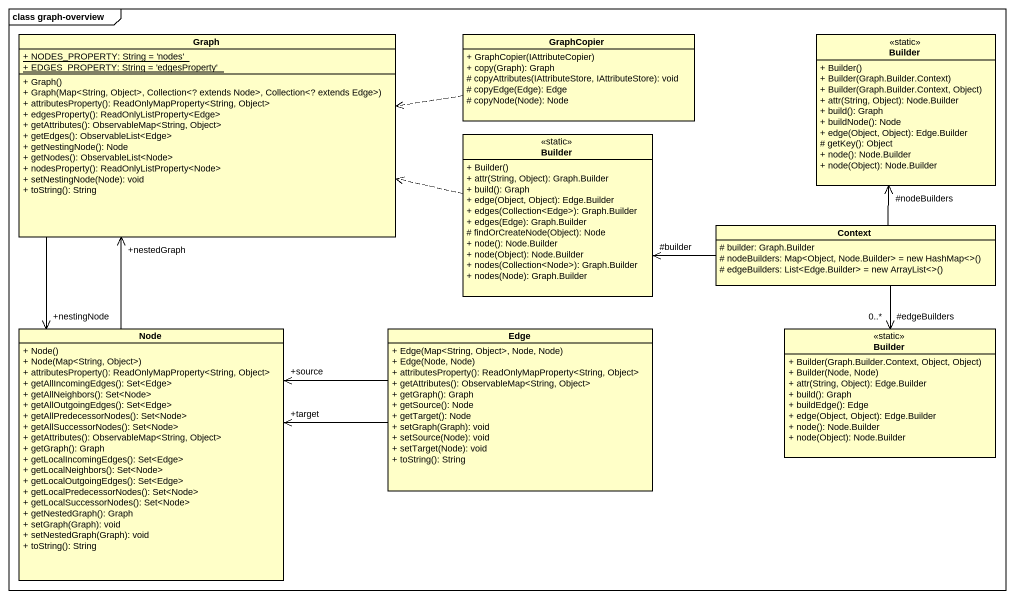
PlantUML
@startuml
mainframe class graph-overview
hide circle
hide empty members
skinparam classAttributeIconSize 0
class Graph #FFFFC8 {
  {static} + NODES_PROPERTY: String = 'nodes'
  {static} + EDGES_PROPERTY: String = 'edgesProperty'
  + Graph()
  + Graph(Map<String, Object>, Collection<? extends Node>, Collection<? extends Edge>)
  + attributesProperty(): ReadOnlyMapProperty<String, Object>
  + edgesProperty(): ReadOnlyListProperty<Edge>
  + getAttributes(): ObservableMap<String, Object>
  + getEdges(): ObservableList<Edge>
  + getNestingNode(): Node
  + getNodes(): ObservableList<Node>
  + nodesProperty(): ReadOnlyListProperty<Node>
  + setNestingNode(Node): void
  + toString(): String
}
class GraphCopier #FFFFC8 {
  + GraphCopier(IAttributeCopier)
  + copy(Graph): Graph
  # copyAttributes(IAttributeStore, IAttributeStore): void
  # copyEdge(Edge): Edge
  # copyNode(Node): Node
}
class Builder <<static>> #FFFFC8 {
  + Builder()
  + Builder(Graph.Builder.Context)
  + Builder(Graph.Builder.Context, Object)
  + attr(String, Object): Node.Builder
  + build(): Graph
  + buildNode(): Node
  + edge(Object, Object): Edge.Builder
  # getKey(): Object
  + node(): Node.Builder
  + node(Object): Node.Builder
}
class "Builder" as Builder_2 <<static>> #FFFFC8 {
  + Builder()
  + attr(String, Object): Graph.Builder
  + build(): Graph
  + edge(Object, Object): Edge.Builder
  + edges(Collection<Edge>): Graph.Builder
  + edges(Edge): Graph.Builder
  # findOrCreateNode(Object): Node
  + node(): Node.Builder
  + node(Object): Node.Builder
  + nodes(Collection<Node>): Graph.Builder
  + nodes(Node): Graph.Builder
}
class Context #FFFFC8 {
  # builder: Graph.Builder
  {field} # nodeBuilders: Map<Object, Node.Builder> = new HashMap<>()
  {field} # edgeBuilders: List<Edge.Builder> = new ArrayList<>()
}
class "Node" as Node_ #FFFFC8 {
  + Node()
  + Node(Map<String, Object>)
  + attributesProperty(): ReadOnlyMapProperty<String, Object>
  + getAllIncomingEdges(): Set<Edge>
  + getAllNeighbors(): Set<Node>
  + getAllOutgoingEdges(): Set<Edge>
  + getAllPredecessorNodes(): Set<Node>
  + getAllSuccessorNodes(): Set<Node>
  + getAttributes(): ObservableMap<String, Object>
  + getGraph(): Graph
  + getLocalIncomingEdges(): Set<Edge>
  + getLocalNeighbors(): Set<Node>
  + getLocalOutgoingEdges(): Set<Edge>
  + getLocalPredecessorNodes(): Set<Node>
  + getLocalSuccessorNodes(): Set<Node>
  + getNestedGraph(): Graph
  + setGraph(Graph): void
  + setNestedGraph(Graph): void
  + toString(): String
}
class Edge #FFFFC8 {
  + Edge(Map<String, Object>, Node, Node)
  + Edge(Node, Node)
  + attributesProperty(): ReadOnlyMapProperty<String, Object>
  + getAttributes(): ObservableMap<String, Object>
  + getGraph(): Graph
  + getSource(): Node
  + getTarget(): Node
  + setGraph(Graph): void
  + setSource(Node): void
  + setTarget(Node): void
  + toString(): String
}
class "Builder" as Builder_3 <<static>> #FFFFC8 {
  + Builder(Graph.Builder.Context, Object, Object)
  + Builder(Node, Node)
  + attr(String, Object): Edge.Builder
  + build(): Graph
  + buildEdge(): Edge
  + edge(Object, Object): Edge.Builder
  + node(): Node.Builder
  + node(Object): Node.Builder
}
Graph --> "+nestingNode" Node_
GraphCopier .left.> Graph
Builder_2 .left.> Graph
Context -up-> "#nodeBuilders" Builder
Context -left-> "#builder" Builder_2
Context --> "#edgeBuilders\n0..*" Builder_3
Node_ -up-> "+nestedGraph" Graph
Edge -left-> "+source" Node_
Edge -left-> "+target" Node_
@enduml
